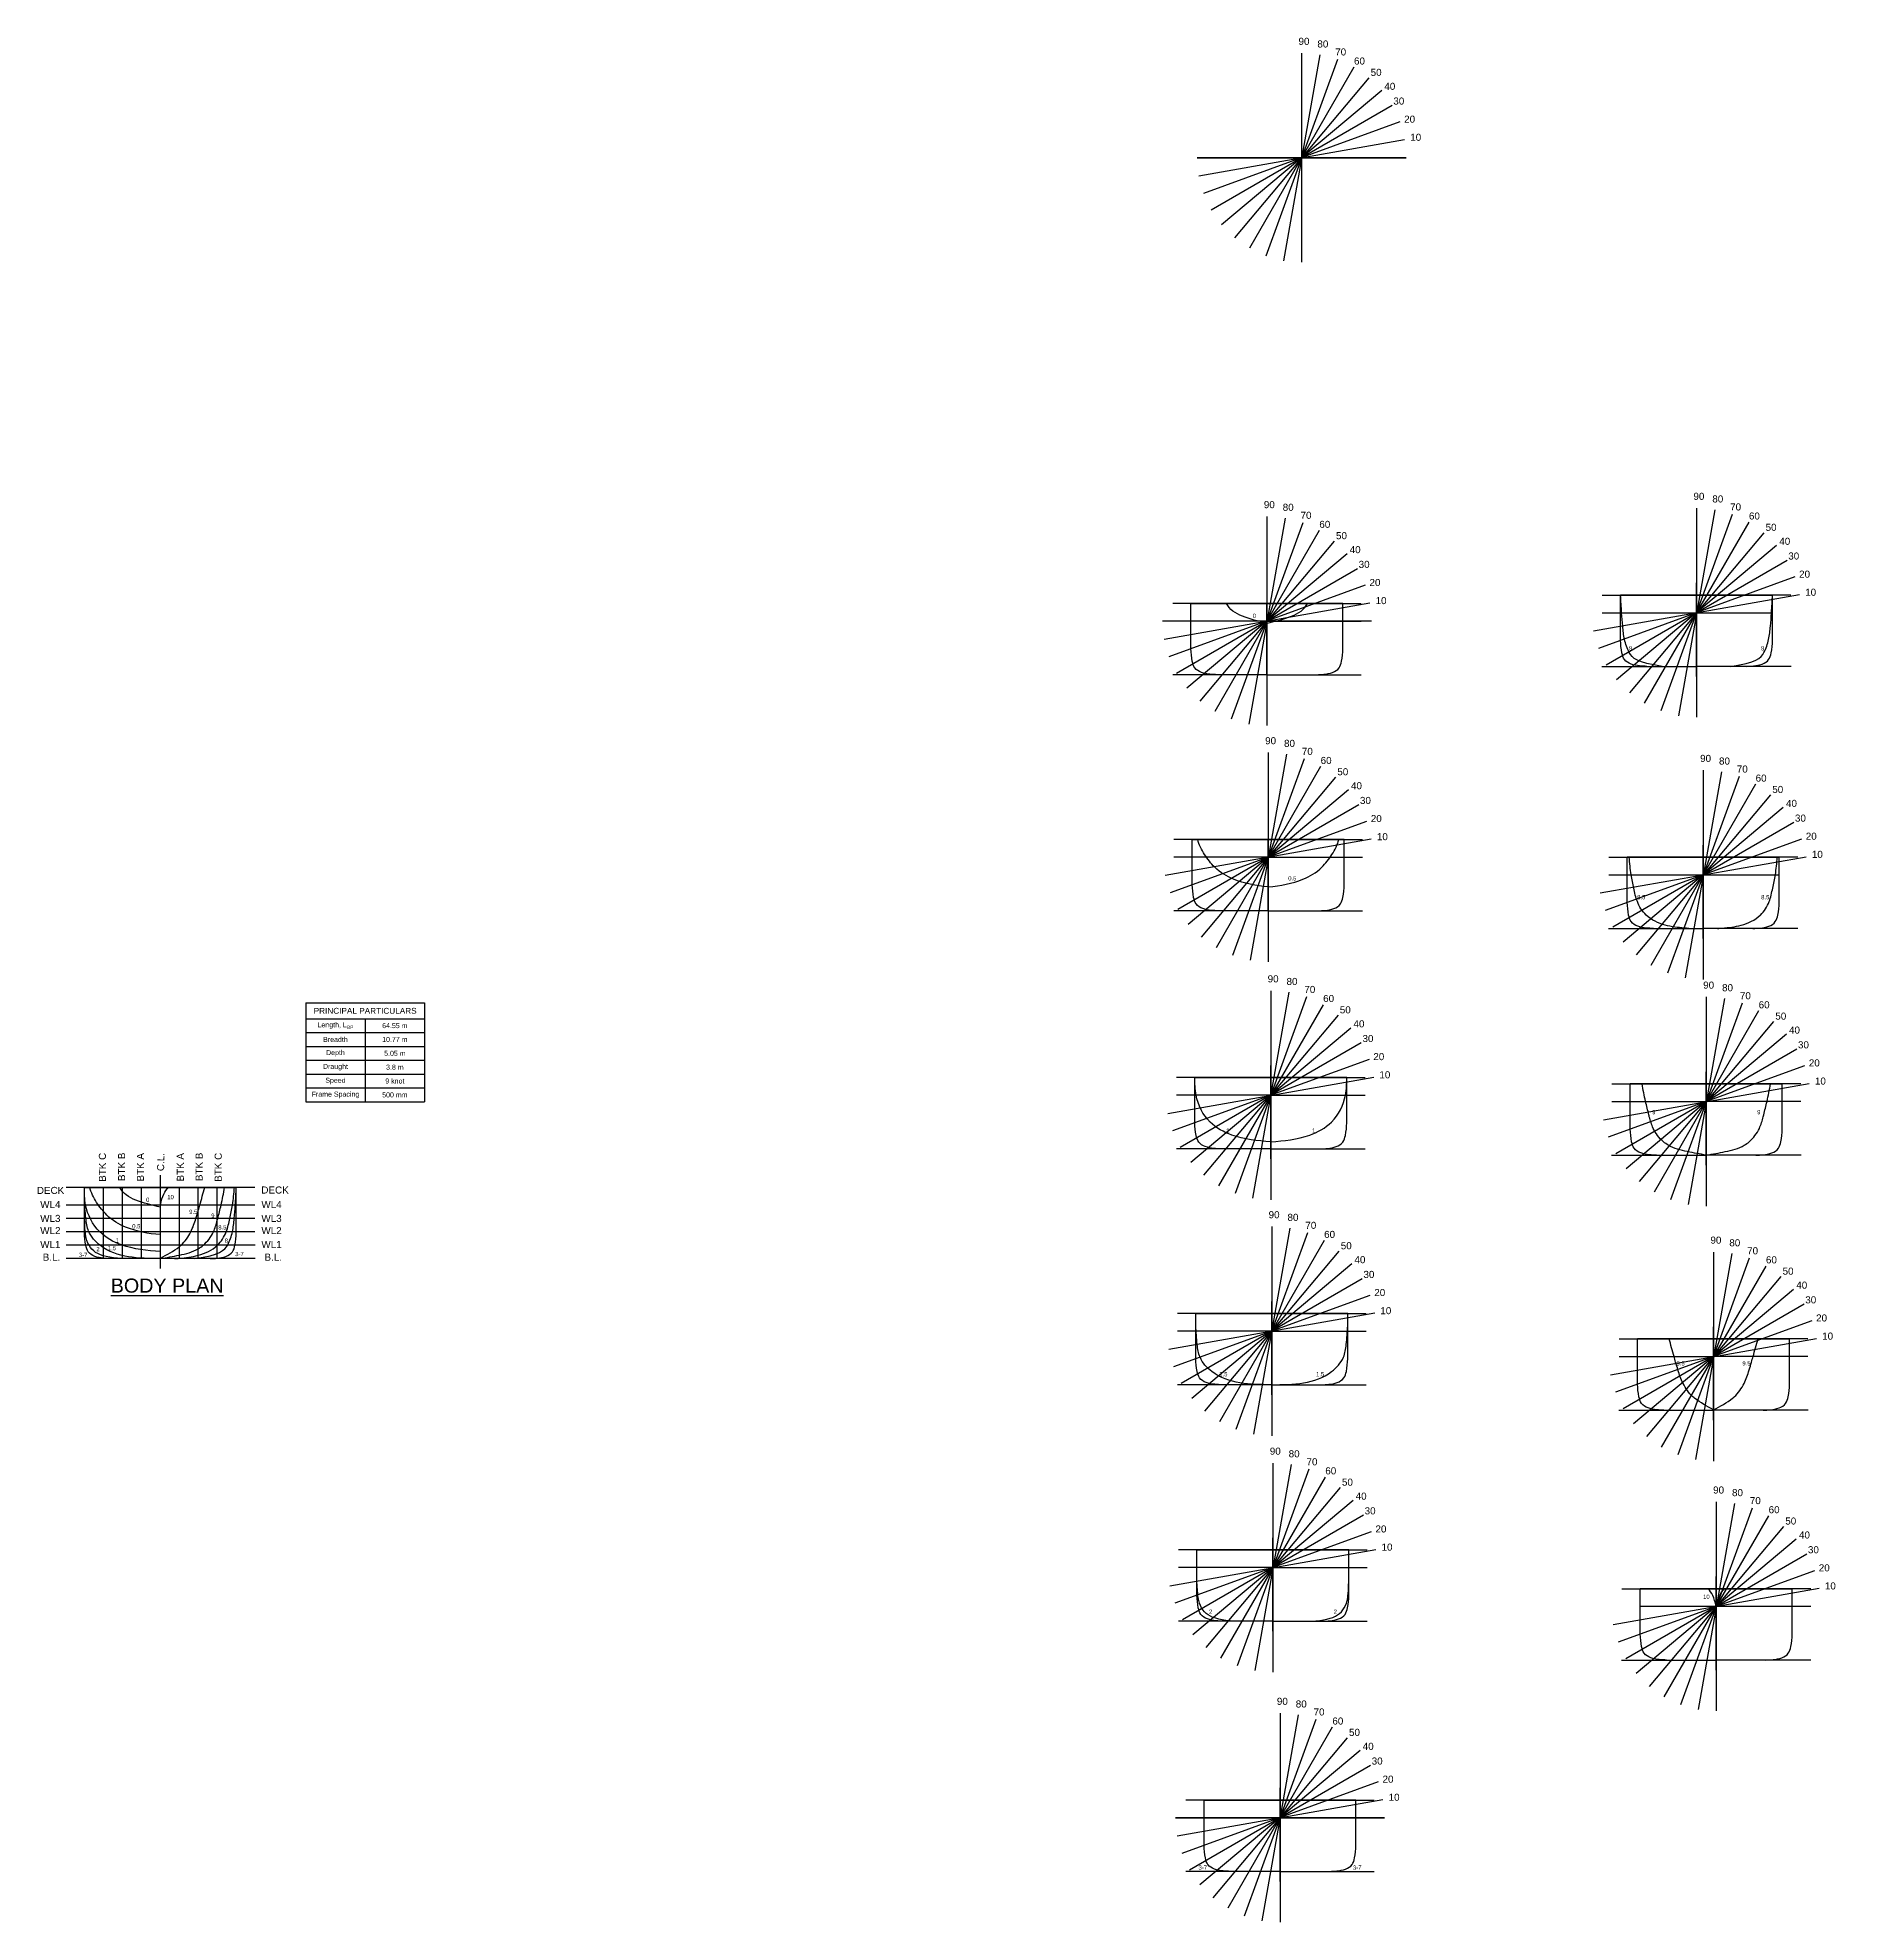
# Model space of a CAD drawing. Header units: millimetres. Extents: x 80505 to 348411, y -173374 to 99100.
# Drawn here: x 80505 to 209822, y -34441 to 99100 of the extents above; entities that cross this region are included whole.
import ezdxf

# ---------------------------------------------------------------- set-up
doc = ezdxf.new("R2010")
doc.units = ezdxf.units.MM
doc.header["$MEASUREMENT"] = 0
doc.styles.get("Standard").update_dxf_attribs({"font": 'arial.ttf', "height": 0.5})

# ---------------------------------------------------------------- blocks, each defined once
blk = doc.blocks.new('*T62')
at = {"color": 0, "linetype": 'ByBlock', "lineweight": -2, "transparency": 16777216}
for p, q in [((0, 0), (8420, 0)), ((0, 0), (0, -7004)), ((8420, 0), (8420, -7004)), ((0, -1116), (8420, -1116)), ((4210, -1116), (4210, -7004)), ((0, -2097), (8420, -2097)), ((0, -3079), (8420, -3079)), ((0, -4060), (8420, -4060)), ((0, -5042), (8420, -5042)), ((0, -6023), (8420, -6023)), ((0, -7004), (8420, -7004))]:
    blk.add_line(p, q, dxfattribs=at)
at = {"color": 0, "transparency": 16777216, "attachment_point": 5}
for s, insert, char_height, width in [('{\\C256;PRINCIPAL PARTICULARS}', (4210, -558), 415.93, 8246.83), ('\\A1;Length, L{\\H0.7x;\\S^ BP;}', (2105, -1607), 356.51, 4036.99), ('{\\C256;Breadth}', (2105, -2588), 356.51, 4036.99), ('{\\C256;64.55 m}', (6315, -1607), 356.51, 4036.99), ('{\\C256;10.77 m}', (6315, -2588), 356.51, 4036.99), ('{\\C256;Depth}', (2105, -3569), 356.51, 4036.99), ('{\\C256;5.05 m}', (6315, -3569), 356.51, 4036.99), ('{\\C256;Draught}', (2105, -4551), 356.51, 4036.99), ('{\\C256;Speed}', (2105, -5532), 356.51, 4036.99), ('{\\C256;9 knot}', (6315, -5532), 356.51, 4036.99), ('{\\C256;3.8 m}', (6315, -4551), 356.51, 4036.99), ('{\\C256;Frame Spacing}', (2105, -6514), 356.51, 4036.99), ('{\\C256;500 mm}', (6315, -6514), 356.51, 4036.99)]:
    blk.add_mtext(s, dxfattribs=dict(at, insert=insert, char_height=char_height, width=width))

msp = doc.modelspace()

# ---------------------------------------------------------------- linework, layer by layer
for p, q in [((172617.9, 97554.4), (167550.2, 83631.1)), ((171370.5, 97888.7), (168797.6, 83296.9)), ((170084, 98001.2), (170084, 83184.3)), ((170084, 98001.2), (170084, 83184.3)), ((174848.6, 96265.9), (165319.5, 84919.7)), ((173788.3, 97008.7), (166379.8, 84176.9)), ((175759.2, 95354.8), (164408.8, 85830.7)), ((176499.9, 94297), (163668.1, 86888.6)), ((177045.7, 93126.6), (163122.4, 88058.9)), ((162788.1, 89306.3), (177379.9, 91879.2)), ((177492.5, 90592.8), (162675.6, 90592.8)), ((162675.6, 90592.8), (177492.5, 90592.8)), ((199361.5, 65649.9), (196788.6, 51058.1)), ((198075.1, 65762.4), (198075.1, 50945.5)), ((198075.1, 65762.4), (198075.1, 50945.5)), ((171331.3, 64178.1), (163922.8, 51346.2)), ((170160.9, 64723.8), (165093.2, 50800.5)), ((168913.5, 65058), (166340.6, 50466.3)), ((167627, 65170.6), (167627, 50353.7)), ((167627, 65170.6), (167627, 50353.7)), ((201779.3, 64769.9), (194370.8, 51938.1)), ((200608.9, 65315.7), (195541.2, 51392.3)), ((172391.6, 63435.2), (162862.5, 52089.1)), ((203750.3, 63116.1), (192399.9, 53591.9)), ((202839.6, 64027.1), (193310.5, 52680.9)), ((174042.9, 61466.4), (161211.1, 54057.9)), ((173302.2, 62524.2), (161951.8, 53000.1)), ((204491, 62058.2), (191659.2, 54649.8)), ((174588.7, 60296), (160665.4, 55228.3)), ((205036.7, 60887.8), (191113.4, 55820.2)), ((198075.1, 53844.6), (198075.1, 60465.1)), ((160331.1, 56475.7), (174922.9, 59048.6)), ((167627, 59012.2), (160944.6, 59012.2)), ((162242, 59012.2), (167627, 59012.2)), ((173012, 59012.2), (167627, 59012.2)), ((167627, 59012.2), (174309.5, 59012.2)), ((167627, 53990.2), (167627, 59012.2)), ((190779.2, 57067.5), (205371, 59640.5)), ((191383.2, 59604), (198075.1, 59604)), ((198075.1, 59604), (192690.1, 59604)), ((198075.1, 59604), (203460.1, 59604)), ((204766.9, 59604), (198075.1, 59604)), ((175035.5, 57762.2), (160218.6, 57762.2)), ((167627, 57762.2), (174309.5, 57762.2)), ((191383.2, 58354), (203486.7, 58354)), ((167627, 53962.2), (160944.6, 53962.2)), ((167627, 53962.2), (167627, 53990.2)), ((167627, 53962.2), (174309.5, 53962.2)), ((191362.2, 54554), (198075.1, 54554)), ((198075.1, 54554), (198075.1, 54555.1)), ((204787.9, 54554), (198075.1, 54554)), ((169006.6, 48331.2), (166433.6, 33739.4)), ((167720.1, 48443.7), (167720.1, 33626.8)), ((167720.1, 48443.7), (167720.1, 33626.8)), ((171424.3, 47451.2), (164015.9, 34619.4)), ((170254, 47996.9), (165186.3, 34073.6)), ((201082.3, 46744.2), (196014.6, 32820.9)), ((199834.9, 47078.4), (197262, 32486.7)), ((198548.4, 47191), (198548.4, 32374.1)), ((198548.4, 47191), (198548.4, 32374.1)), ((173395.3, 45797.3), (162044.9, 36273.2)), ((172484.7, 46708.4), (162955.5, 35362.2)), ((203313, 45455.6), (193783.8, 34109.5)), ((202252.7, 46198.5), (194844.2, 33366.6)), ((174136, 44739.5), (161304.2, 37331.1)), ((204223.6, 44544.6), (192873.2, 35020.5)), ((174681.8, 43569.1), (160758.4, 38501.4)), ((204964.3, 43486.8), (192132.5, 36078.3)), ((160424.2, 39748.8), (175016, 42321.7)), ((167720.1, 42285.3), (161037.7, 42285.3)), ((162335.1, 42285.3), (167720.1, 42285.3)), ((173105.1, 42285.3), (167720.1, 42285.3)), ((167720.1, 42285.3), (174402.6, 42285.3)), ((167720.1, 37263.3), (167720.1, 42285.3)), ((205510.1, 42316.4), (191586.8, 37248.7)), ((198548.4, 35273.1), (198548.4, 41893.7)), ((167720.1, 41035.3), (161037.7, 41035.3)), ((167720.1, 41035.3), (174402.6, 41035.3)), ((191252.5, 38496.1), (205844.3, 41069)), ((191856.6, 41032.6), (198548.4, 41032.6)), ((198548.4, 41032.6), (193163.4, 41032.6)), ((198548.4, 41032.6), (203933.4, 41032.6)), ((205240.3, 41032.6), (198548.4, 41032.6)), ((191856.6, 39782.6), (203933.4, 39782.6)), ((167720.1, 37235.3), (161037.7, 37235.3)), ((167720.1, 37235.3), (167720.1, 37263.3)), ((167720.1, 37235.3), (174402.6, 37235.3)), ((191835.6, 35982.6), (198548.4, 35982.6)), ((205261.3, 35982.6), (198548.4, 35982.6)), ((170431.5, 31125.8), (165363.8, 17202.5)), ((169184.1, 31460), (166611.2, 16868.2)), ((167897.6, 31572.6), (167897.6, 16755.7)), ((167897.6, 31572.6), (167897.6, 16755.7)), ((200051, 31014.7), (197478.1, 16422.9)), ((198764.5, 31127.2), (198764.5, 16310.3)), ((198764.5, 31127.2), (198764.5, 16310.3)), ((172662.2, 29837.2), (163133, 18491.1)), ((171601.8, 30580), (164193.4, 17748.2)), ((203529.1, 29391.9), (194000, 18045.7)), ((202468.8, 30134.7), (195060.3, 17302.9)), ((201298.4, 30680.4), (196230.7, 16757.1)), ((173572.8, 28926.2), (162222.4, 19402.1)), ((204439.7, 28480.8), (193089.3, 18956.7)), ((174313.5, 27868.4), (161481.7, 20459.9)), ((205180.4, 27423), (192348.6, 20014.6)), ((160601.7, 22877.7), (175193.5, 25450.6)), ((174859.3, 26698), (160936, 21630.3)), ((167897.6, 25414.1), (161215.2, 25414.1)), ((162512.6, 25414.1), (167897.6, 25414.1)), ((167897.6, 19654.7), (167897.6, 26275.3)), ((173282.6, 25414.1), (167897.6, 25414.1)), ((167897.6, 25414.1), (174580.1, 25414.1)), ((205726.2, 26252.6), (191802.9, 21184.9)), ((198764.5, 19209.3), (198764.5, 25829.9)), ((167897.6, 24164.1), (161215.2, 24164.1)), ((167897.6, 24164.1), (174580.1, 24164.1)), ((191468.6, 22432.3), (206060.4, 25005.2)), ((192072.7, 24968.8), (198764.5, 24968.8)), ((198764.5, 24968.8), (193379.5, 24968.8)), ((198764.5, 24968.8), (204149.5, 24968.8)), ((205456.4, 24968.8), (198764.5, 24968.8)), ((192072.7, 23718.8), (198764.5, 23718.8)), ((205456.4, 23718.8), (198764.5, 23718.8)), ((167897.6, 20364.1), (161215.2, 20364.1)), ((167897.6, 20364.1), (167897.6, 20392.1)), ((167897.6, 20364.1), (174580.1, 20364.1)), ((192051.7, 19918.8), (198764.5, 19918.8)), ((205477.4, 19918.8), (198764.5, 19918.8)), ((95890, 17635.6), (82515.7, 17635.6)), ((83813.2, 17635.6), (94583.2, 17635.6)), ((85160.2, 12615.9), (85160.2, 17635.6)), ((86506.2, 12585.6), (86506.2, 17635.6)), ((87852.2, 12585.6), (87852.2, 17635.6)), ((89198.2, 11876.1), (89198.2, 18496.7)), ((90544.2, 12585.6), (90544.2, 17635.6)), ((91890.2, 12585.6), (91890.2, 17635.6)), ((93236.2, 12615.9), (93236.2, 17635.6)), ((95890, 16385.6), (82515.7, 16385.6)), ((95897, 15435.6), (82515.7, 15435.6)), ((94463.6, 15435.6), (94463.6, 15435.6)), ((169252.5, 14745), (166679.6, 153.2)), ((167966.1, 14857.6), (167966.1, 40.7)), ((167966.1, 14857.6), (167966.1, 40.7)), ((95904, 14485.6), (82515.7, 14485.6)), ((95911, 13535.6), (82515.7, 13535.6)), ((93807.2, 13535.6), (93807.2, 13535.6)), ((93807.2, 13535.6), (93807.2, 13535.6)), ((171670.3, 13865), (164261.8, 1033.2)), ((170499.9, 14410.8), (165432.2, 487.5)), ((95911, 12585.6), (82515.7, 12585.6)), ((89198.2, 12585.6), (89198.2, 12613.6)), ((173641.3, 12211.2), (162290.9, 2687.1)), ((172730.6, 13122.2), (163201.5, 1776)), ((202983.6, 12063.2), (195575.1, -768.6)), ((201813.2, 12608.9), (196745.5, -1314.4)), ((200565.8, 12943.2), (197992.9, -1648.6)), ((199279.4, 13055.7), (199279.4, -1761.2)), ((199279.4, 13055.7), (199279.4, -1761.2)), ((174382, 11153.4), (161550.2, 3744.9)), ((204043.9, 11320.3), (194514.8, -25.8)), ((174927.7, 9983), (161004.4, 4915.3)), ((167966.1, 2939.7), (167966.1, 9560.3)), ((205695.3, 9351.5), (192863.5, 1943)), ((204954.6, 10409.3), (193604.2, 885.2)), ((160670.2, 6162.7), (175262, 8735.6)), ((167966.1, 8699.1), (161283.6, 8699.1)), ((162581.1, 8699.1), (167966.1, 8699.1)), ((173351.1, 8699.1), (167966.1, 8699.1)), ((167966.1, 8699.1), (174648.5, 8699.1)), ((206241, 8181.1), (192317.7, 3113.4)), ((167966.1, 7449.1), (161283.6, 7449.1)), ((167966.1, 7449.1), (174648.5, 7449.1)), ((191983.5, 4360.8), (206575.3, 6933.7)), ((192587.5, 6897.3), (199279.4, 6897.3)), ((199279.4, 6897.3), (193894.4, 6897.3)), ((199279.4, 1137.8), (199279.4, 7758.4)), ((199279.4, 6897.3), (204664.4, 6897.3)), ((205971.2, 6897.3), (199279.4, 6897.3)), ((192587.5, 5647.3), (199279.4, 5647.3)), ((205971.2, 5647.3), (199279.4, 5647.3)), ((167966.1, 3649.1), (161283.6, 3649.1)), ((167966.1, 3649.1), (167966.1, 3677.1)), ((167966.1, 3649.1), (174648.5, 3649.1)), ((192566.5, 1847.3), (199279.4, 1847.3)), ((205992.2, 1847.3), (199279.4, 1847.3)), ((170584, -2343), (165516.3, -16266.4)), ((169336.6, -2008.8), (166763.7, -16600.6)), ((168050.2, -1896.2), (168050.2, -16713.1)), ((168050.2, -1896.2), (168050.2, -16713.1)), ((172814.7, -3631.6), (163285.6, -14977.8)), ((171754.4, -2888.8), (164345.9, -15720.6)), ((173725.4, -4542.6), (162375, -14066.7)), ((202003.8, -5096.4), (196936.1, -19019.7)), ((200756.4, -4762.2), (198183.5, -19354)), ((199470, -4649.6), (199470, -19466.5)), ((199470, -4649.6), (199470, -19466.5)), ((174466.1, -5600.5), (161634.3, -13008.9)), ((204234.6, -6385), (194705.4, -17731.1)), ((203174.2, -5642.2), (195765.8, -18474)), ((175011.8, -6770.8), (161088.5, -11838.5)), ((168050.2, -13814.1), (168050.2, -7193.5)), ((205145.2, -7296), (193794.8, -16820.1)), ((160754.3, -10591.1), (175346.1, -8018.2)), ((168050.2, -8054.7), (161367.7, -8054.7)), ((168050.2, -9304.7), (161367.7, -9304.7)), ((162665.2, -8054.7), (168050.2, -8054.7)), ((173435.2, -8054.7), (168050.2, -8054.7)), ((168050.2, -8054.7), (174732.6, -8054.7)), ((168050.2, -9304.7), (174732.6, -9304.7)), ((205885.9, -8353.8), (193054.1, -15762.3)), ((206431.6, -9524.2), (192508.3, -14591.9)), ((199470, -16567.5), (199470, -9946.9)), ((192174.1, -13344.5), (206765.9, -10771.6)), ((192778.1, -10808.1), (199470, -10808.1)), ((199470, -10808.1), (194085, -10808.1)), ((199470, -10808.1), (204855, -10808.1)), ((206161.8, -10808.1), (199470, -10808.1)), ((168050.2, -13104.7), (161367.7, -13104.7)), ((168050.2, -13104.7), (168050.2, -13076.7)), ((168050.2, -13104.7), (174732.6, -13104.7)), ((206161.8, -12058.1), (194085, -12058.1)), ((192757.1, -15858.1), (199470, -15858.1)), ((206182.8, -15858.1), (199470, -15858.1)), ((169837.8, -19736.4), (167264.9, -34328.2)), ((168551.4, -19623.8), (168551.4, -34440.7)), ((168551.4, -19623.8), (168551.4, -34440.7)), ((173316, -21359.2), (163786.8, -32705.3)), ((172255.6, -20616.4), (164847.2, -33448.2)), ((171085.2, -20070.6), (166017.5, -33993.9)), ((174226.6, -22270.2), (162876.2, -31794.3)), ((174967.3, -23328), (162135.5, -30736.5)), ((175513, -24498.4), (161589.7, -29566.1)), ((168551.4, -31541.7), (168551.4, -24921.1)), ((161255.5, -28318.7), (175847.3, -25745.8)), ((168551.4, -25782.3), (161868.9, -25782.3)), ((163166.4, -25782.3), (168551.4, -25782.3)), ((173936.4, -25782.3), (168551.4, -25782.3)), ((168551.4, -25782.3), (175233.8, -25782.3)), ((175959.8, -27032.3), (161142.9, -27032.3)), ((161142.9, -27032.3), (175959.8, -27032.3)), ((168551.4, -27032.3), (161868.9, -27032.3)), ((168551.4, -27032.3), (175233.8, -27032.3)), ((168551.4, -30832.3), (161868.9, -30832.3)), ((168551.4, -30832.3), (168551.4, -30804.3)), ((168551.4, -30832.3), (175233.8, -30832.3))]:
    msp.add_line(p, q)
for points in [[(167627, 53962.2), (163799.3, 53962.2)], [(167627, 53962.2), (171454.8, 53962.2)], [(194247.3, 54554), (198075.1, 54554)], [(201902.8, 54554), (198075.1, 54554)], [(167720.1, 37235.3), (163892.3, 37235.3)], [(167720.1, 37235.3), (171547.9, 37235.3)], [(194720.7, 35982.6), (198548.4, 35982.6)], [(202376.2, 35982.6), (198548.4, 35982.6)], [(167897.6, 20364.1), (164069.8, 20364.1)], [(167897.6, 20364.1), (171725.4, 20364.1)], [(194936.8, 19918.8), (198764.5, 19918.8)], [(202592.3, 19918.8), (198764.5, 19918.8)], [(93025.9, 12585.6), (85370.4, 12585.6)], [(167966.1, 3649.1), (164138.3, 3649.1)], [(167966.1, 3649.1), (171793.8, 3649.1)], [(195451.6, 1847.3), (199279.4, 1847.3)], [(203107.1, 1847.3), (199279.4, 1847.3)], [(168050.2, -13104.7), (164222.4, -13104.7)], [(168050.2, -13104.7), (171877.9, -13104.7)], [(195642.2, -15858.1), (199470, -15858.1)], [(203297.8, -15858.1), (199470, -15858.1)], [(168551.4, -30832.3), (164723.6, -30832.3)], [(168551.4, -30832.3), (172379.2, -30832.3)]]:
    msp.add_lwpolyline(points)
for points, knots in [([(164105, 53962.2), (163936.3, 53968), (163387.9, 53987), (162543.9, 54186.8), (162280.4, 55045.2), (162257, 55506), (162242, 55801.4), (162242, 56871.6), (162242, 57941.9), (162242, 59012.2)], [0, 0, 0, 0, 516.89005331, 1679.39462107, 2180.11143162, 3074.34377261, 3074.34377261, 3074.34377261, 3075.23469924, 3075.23469924, 3075.23469924, 3075.23469924]), ([(171149, 53962.2), (171317.8, 53968), (171866.2, 53987), (172710.2, 54186.8), (172973.7, 55045.2), (172997.1, 55506), (173012, 55801.4), (173012, 56871.6), (173012, 57941.9), (173012, 59012.2)], [0, 0, 0, 0, 516.89005331, 1679.39462107, 2180.11143162, 3074.34377261, 3074.34377261, 3074.34377261, 3075.23469924, 3075.23469924, 3075.23469924, 3075.23469924]), ([(195647.7, 54554), (193842.1, 54820.8), (193299.1, 55357.7), (192935.9, 56447.6), (192833.7, 57399.3), (192755.1, 58454.4), (192713.6, 59187.6), (192690.1, 59604)], [0.9434732, 0.9434732, 0.9434732, 0.9434732, 2.39845447, 3.4053802, 4.3617608, 5.3145903, 6.56683755, 6.56683755, 6.56683755, 6.56683755]), ([(194553.1, 54554), (194384.3, 54559.8), (193835.9, 54578.8), (192991.9, 54778.7), (192728.4, 55637), (192705, 56097.8), (192690.1, 56393.2), (192690.1, 57463.5), (192690.1, 58533.7), (192690.1, 59604)], [0, 0, 0, 0, 516.89005331, 1679.39462107, 2180.11143162, 3074.34377261, 3074.34377261, 3074.34377261, 3075.23469924, 3075.23469924, 3075.23469924, 3075.23469924]), ([(200502.5, 54554), (202308, 54820.8), (202851, 55357.7), (203214.3, 56447.6), (203316.5, 57399.3), (203395, 58454.4), (203436.5, 59187.6), (203460.1, 59604)], [0.9434732, 0.9434732, 0.9434732, 0.9434732, 2.39845447, 3.4053802, 4.3617608, 5.3145903, 6.56683755, 6.56683755, 6.56683755, 6.56683755]), ([(201597.1, 54554), (201765.9, 54559.8), (202314.3, 54578.8), (203158.2, 54778.7), (203421.7, 55637), (203445.1, 56097.8), (203460.1, 56393.2), (203460.1, 57463.5), (203460.1, 58533.7), (203460.1, 59604)], [0, 0, 0, 0, 516.89005331, 1679.39462107, 2180.11143162, 3074.34377261, 3074.34377261, 3074.34377261, 3075.23469924, 3075.23469924, 3075.23469924, 3075.23469924]), ([(164198.1, 37235.3), (164029.3, 37241.1), (163480.9, 37260.1), (162637, 37460), (162373.5, 38318.3), (162350.1, 38779.1), (162335.1, 39074.5), (162335.1, 40144.8), (162335.1, 41215), (162335.1, 42285.3)], [0, 0, 0, 0, 516.89005331, 1679.39462107, 2180.11143162, 3074.34377261, 3074.34377261, 3074.34377261, 3075.23469924, 3075.23469924, 3075.23469924, 3075.23469924]), ([(167720.1, 38934.5), (166859.8, 38990.8), (165447, 39280.5), (164046, 40089.6), (163155.3, 41228.1), (162805.5, 41912.3), (162722, 42285.3)], [0.21848142, 0.21848142, 0.21848142, 0.21848142, 2.8316898, 4.54413523, 5.64181566, 6.78885544, 6.78885544, 6.78885544, 6.78885544]), ([(167720.1, 38934.5), (168580.4, 38990.8), (169993.3, 39280.5), (171394.2, 40089.6), (172284.9, 41228.1), (172634.8, 41912.3), (172718.2, 42285.3)], [0.21848142, 0.21848142, 0.21848142, 0.21848142, 2.8316898, 4.54413523, 5.64181566, 6.78885544, 6.78885544, 6.78885544, 6.78885544]), ([(171242.1, 37235.3), (171410.9, 37241.1), (171959.3, 37260.1), (172803.3, 37460), (173066.8, 38318.3), (173090.1, 38779.1), (173105.1, 39074.5), (173105.1, 40144.8), (173105.1, 41215), (173105.1, 42285.3)], [0, 0, 0, 0, 516.89005331, 1679.39462107, 2180.11143162, 3074.34377261, 3074.34377261, 3074.34377261, 3075.23469924, 3075.23469924, 3075.23469924, 3075.23469924]), ([(195026.4, 35982.6), (194857.6, 35988.4), (194309.2, 36007.4), (193465.3, 36207.2), (193201.8, 37065.6), (193178.4, 37526.4), (193163.4, 37821.8), (193163.4, 38892), (193163.4, 39962.3), (193163.4, 41032.6)], [0, 0, 0, 0, 516.89005331, 1679.39462107, 2180.11143162, 3074.34377261, 3074.34377261, 3074.34377261, 3075.23469924, 3075.23469924, 3075.23469924, 3075.23469924]), ([(202070.4, 35982.6), (202239.2, 35988.4), (202787.6, 36007.4), (203631.6, 36207.2), (203895.1, 37065.6), (203918.4, 37526.4), (203933.4, 37821.8), (203933.4, 38892), (203933.4, 39962.3), (203933.4, 41032.6)], [0, 0, 0, 0, 516.89005331, 1679.39462107, 2180.11143162, 3074.34377261, 3074.34377261, 3074.34377261, 3075.23469924, 3075.23469924, 3075.23469924, 3075.23469924]), ([(164375.6, 20364.1), (164206.8, 20370), (163658.4, 20389), (162814.5, 20588.8), (162551, 21447.2), (162527.6, 21908), (162512.6, 22203.4), (162512.6, 23273.6), (162512.6, 24343.9), (162512.6, 25414.1)], [0, 0, 0, 0, 516.89005331, 1679.39462107, 2180.11143162, 3074.34377261, 3074.34377261, 3074.34377261, 3075.23469924, 3075.23469924, 3075.23469924, 3075.23469924]), ([(171419.6, 20364.1), (171588.4, 20370), (172136.8, 20389), (172980.8, 20588.8), (173244.3, 21447.2), (173267.6, 21908), (173282.6, 22203.4), (173282.6, 23273.6), (173282.6, 24343.9), (173282.6, 25414.1)], [0, 0, 0, 0, 516.89005331, 1679.39462107, 2180.11143162, 3074.34377261, 3074.34377261, 3074.34377261, 3075.23469924, 3075.23469924, 3075.23469924, 3075.23469924]), ([(195242.5, 19918.8), (195073.8, 19924.6), (194525.4, 19943.6), (193681.4, 20143.5), (193417.9, 21001.8), (193394.5, 21462.6), (193379.5, 21758), (193379.5, 22828.3), (193379.5, 23898.5), (193379.5, 24968.8)], [0, 0, 0, 0, 516.89005331, 1679.39462107, 2180.11143162, 3074.34377261, 3074.34377261, 3074.34377261, 3075.23469924, 3075.23469924, 3075.23469924, 3075.23469924]), ([(202286.5, 19918.8), (202455.3, 19924.6), (203003.7, 19943.6), (203847.7, 20143.5), (204111.2, 21001.8), (204134.6, 21462.6), (204149.5, 21758), (204149.5, 22828.3), (204149.5, 23898.5), (204149.5, 24968.8)], [0, 0, 0, 0, 516.89005331, 1679.39462107, 2180.11143162, 3074.34377261, 3074.34377261, 3074.34377261, 3075.23469924, 3075.23469924, 3075.23469924, 3075.23469924]), ([(85676.2, 12585.6), (85507.4, 12591.4), (84959, 12610.4), (84115, 12810.2), (83851.5, 13668.6), (83828.1, 14129.4), (83813.2, 14424.8), (83813.2, 15495.1), (83813.2, 16565.3), (83813.2, 17635.6)], [0, 0, 0, 0, 516.89005331, 1679.39462107, 2180.11143162, 3074.34377261, 3074.34377261, 3074.34377261, 3075.23469924, 3075.23469924, 3075.23469924, 3075.23469924]), ([(89198.2, 14284.7), (88337.9, 14341.1), (86925, 14630.8), (85524, 15439.8), (84633.4, 16578.4), (84283.5, 17262.6), (84200.1, 17635.6)], [0.21848142, 0.21848142, 0.21848142, 0.21848142, 2.8316898, 4.54413523, 5.64181566, 6.78885544, 6.78885544, 6.78885544, 6.78885544]), ([(91625.5, 12585.6), (93431.1, 12852.4), (93974.1, 13389.3), (94337.3, 14479.1), (94439.6, 15430.9), (94518.1, 16486), (94559.6, 17219.2), (94583.2, 17635.6)], [0.9434732, 0.9434732, 0.9434732, 0.9434732, 2.39845447, 3.4053802, 4.3617608, 5.3145903, 6.56683755, 6.56683755, 6.56683755, 6.56683755]), ([(92720.2, 12585.6), (92888.9, 12591.4), (93437.3, 12610.4), (94281.3, 12810.2), (94544.8, 13668.6), (94568.2, 14129.4), (94583.2, 14424.8), (94583.2, 15495.1), (94583.2, 16565.3), (94583.2, 17635.6)], [0, 0, 0, 0, 516.89005331, 1679.39462107, 2180.11143162, 3074.34377261, 3074.34377261, 3074.34377261, 3075.23469924, 3075.23469924, 3075.23469924, 3075.23469924]), ([(89198.2, 12585.6), (87661.3, 12603.8), (85661.8, 12627.6), (84056.1, 14382.5), (83887.7, 15569.3), (83841.1, 16328.8), (83813.2, 16771.7)], [0, 0, 0, 0, 4.4057148, 5.73170551, 6.68732182, 8.03053322, 8.03053322, 8.03053322, 8.03053322]), ([(86817.2, 12585.6), (84922, 12629.5), (84136.6, 13035.2), (83874.5, 14322.2), (83813.2, 15435.6)], [0.87459459, 0.87459459, 0.87459459, 0.87459459, 3.23605045, 3.51769343, 3.51769343, 3.51769343, 3.51769343]), ([(164444.1, 3649.1), (164275.3, 3655), (163726.9, 3674), (162882.9, 3873.8), (162619.4, 4732.2), (162596, 5193), (162581.1, 5488.4), (162581.1, 6558.6), (162581.1, 7628.9), (162581.1, 8699.1)], [0, 0, 0, 0, 516.89005331, 1679.39462107, 2180.11143162, 3074.34377261, 3074.34377261, 3074.34377261, 3075.23469924, 3075.23469924, 3075.23469924, 3075.23469924]), ([(171488.1, 3649.1), (171656.9, 3655), (172205.3, 3674), (173049.2, 3873.8), (173312.7, 4732.2), (173336.1, 5193), (173351.1, 5488.4), (173351.1, 6558.6), (173351.1, 7628.9), (173351.1, 8699.1)], [0, 0, 0, 0, 516.89005331, 1679.39462107, 2180.11143162, 3074.34377261, 3074.34377261, 3074.34377261, 3075.23469924, 3075.23469924, 3075.23469924, 3075.23469924]), ([(167966.1, 3649.1), (166429.2, 3667.4), (164429.7, 3691.2), (162824, 5446.1), (162655.7, 6632.9), (162609, 7392.4), (162581.1, 7835.3)], [0, 0, 0, 0, 4.4057148, 5.73170551, 6.68732182, 8.03053322, 8.03053322, 8.03053322, 8.03053322]), ([(167966.1, 3649.1), (169503, 3667.4), (171502.4, 3691.2), (173108.2, 5446.1), (173276.5, 6632.9), (173323.1, 7392.4), (173351.1, 7835.3)], [0, 0, 0, 0, 4.4057148, 5.73170551, 6.68732182, 8.03053322, 8.03053322, 8.03053322, 8.03053322]), ([(195757.4, 1847.3), (195588.6, 1853.1), (195040.2, 1872.1), (194196.2, 2071.9), (193932.7, 2930.3), (193909.3, 3391.1), (193894.4, 3686.5), (193894.4, 4756.7), (193894.4, 5827), (193894.4, 6897.3)], [0, 0, 0, 0, 516.89005331, 1679.39462107, 2180.11143162, 3074.34377261, 3074.34377261, 3074.34377261, 3075.23469924, 3075.23469924, 3075.23469924, 3075.23469924]), ([(202801.4, 1847.3), (202970.1, 1853.1), (203518.5, 1872.1), (204362.5, 2071.9), (204626, 2930.3), (204649.4, 3391.1), (204664.4, 3686.5), (204664.4, 4756.7), (204664.4, 5827), (204664.4, 6897.3)], [0, 0, 0, 0, 516.89005331, 1679.39462107, 2180.11143162, 3074.34377261, 3074.34377261, 3074.34377261, 3075.23469924, 3075.23469924, 3075.23469924, 3075.23469924]), ([(164528.2, -13104.7), (164359.4, -13098.8), (163811, -13079.8), (162967, -12880), (162703.5, -12021.7), (162680.1, -11560.9), (162665.2, -11265.5), (162665.2, -10195.2), (162665.2, -9124.9), (162665.2, -8054.7)], [0, 0, 0, 0, 516.89005331, 1679.39462107, 2180.11143162, 3074.34377261, 3074.34377261, 3074.34377261, 3075.23469924, 3075.23469924, 3075.23469924, 3075.23469924]), ([(171572.2, -13104.7), (171740.9, -13098.8), (172289.3, -13079.8), (173133.3, -12880), (173396.8, -12021.7), (173420.2, -11560.9), (173435.2, -11265.5), (173435.2, -10195.2), (173435.2, -9124.9), (173435.2, -8054.7)], [0, 0, 0, 0, 516.89005331, 1679.39462107, 2180.11143162, 3074.34377261, 3074.34377261, 3074.34377261, 3075.23469924, 3075.23469924, 3075.23469924, 3075.23469924]), ([(165669.2, -13104.7), (163774, -13060.8), (162988.6, -12655), (162726.5, -11368.1), (162665.2, -10254.7)], [0.87459459, 0.87459459, 0.87459459, 0.87459459, 3.23605045, 3.51769343, 3.51769343, 3.51769343, 3.51769343]), ([(170431.1, -13104.7), (172326.3, -13060.8), (173111.7, -12655), (173373.8, -11368.1), (173435.2, -10254.7)], [0.87459459, 0.87459459, 0.87459459, 0.87459459, 3.23605045, 3.51769343, 3.51769343, 3.51769343, 3.51769343]), ([(195948, -15858.1), (195779.2, -15852.2), (195230.8, -15833.2), (194386.8, -15633.4), (194123.3, -14775), (194100, -14314.2), (194085, -14018.8), (194085, -12948.6), (194085, -11878.3), (194085, -10808.1)], [0, 0, 0, 0, 516.89005331, 1679.39462107, 2180.11143162, 3074.34377261, 3074.34377261, 3074.34377261, 3075.23469924, 3075.23469924, 3075.23469924, 3075.23469924]), ([(202992, -15858.1), (203160.8, -15852.2), (203709.2, -15833.2), (204553.1, -15633.4), (204816.6, -14775), (204840, -14314.2), (204855, -14018.8), (204855, -12948.6), (204855, -11878.3), (204855, -10808.1)], [0, 0, 0, 0, 516.89005331, 1679.39462107, 2180.11143162, 3074.34377261, 3074.34377261, 3074.34377261, 3075.23469924, 3075.23469924, 3075.23469924, 3075.23469924]), ([(165029.4, -30832.3), (164860.6, -30826.4), (164312.2, -30807.4), (163468.2, -30607.6), (163204.7, -29749.2), (163181.4, -29288.4), (163166.4, -28993), (163166.4, -27922.8), (163166.4, -26852.5), (163166.4, -25782.3)], [0, 0, 0, 0, 516.89005331, 1679.39462107, 2180.11143162, 3074.34377261, 3074.34377261, 3074.34377261, 3075.23469924, 3075.23469924, 3075.23469924, 3075.23469924]), ([(172073.4, -30832.3), (172242.2, -30826.4), (172790.6, -30807.4), (173634.5, -30607.6), (173898, -29749.2), (173921.4, -29288.4), (173936.4, -28993), (173936.4, -27922.8), (173936.4, -26852.5), (173936.4, -25782.3)], [0, 0, 0, 0, 516.89005331, 1679.39462107, 2180.11143162, 3074.34377261, 3074.34377261, 3074.34377261, 3075.23469924, 3075.23469924, 3075.23469924, 3075.23469924])]:
    msp.add_open_spline(points, degree=3, knots=knots)
for points in [[(167627, 57612.2), (166404.5, 57910.5), (165182, 58152.8), (164758, 59012.2)], [(167627, 57612.2), (168849.6, 57910.5), (170072.1, 58152.8), (170496, 59012.2)], [(89198.2, 16235.6), (87975.6, 16533.9), (86753.1, 16776.2), (86329.2, 17635.6)], [(89198.2, 16385.6), (89350.4, 17037.1), (89502.7, 17358.6), (89787.1, 17635.6)], [(199470, -12058.1), (199317.7, -11406.5), (199165.5, -11085), (198881.1, -10808.1)], [(199470, -12058.1), (199622.2, -11406.5), (199774.5, -11085), (200058.9, -10808.1)]]:
    msp.add_open_spline(points, degree=3)
for points in [[(197535.4, 35982.6), (197202.4, 36007), (195856.4, 36219.4), (194510.4, 36918.6), (194495.7, 36932.6), (193878.7, 37882.6), (193626.5, 38832.6), (193439.5, 39782.6), (193299.8, 41032.6)], [(199561.4, 35982.6), (199894.4, 36007), (201240.4, 36219.4), (202586.4, 36918.6), (202601.1, 36932.6), (203218.1, 37882.6), (203470.3, 38832.6), (203657.4, 39782.6), (203797.1, 41032.6)], [(167897.6, 20864.1), (165137.3, 21337.9), (163598.8, 22264.1), (162602.8, 24164.1), (162512.6, 25414.1)], [(167897.6, 20864.1), (170657.9, 21337.9), (172196.4, 22264.1), (173192.4, 24164.1), (173282.6, 25414.1)], [(198764.5, 19918.8), (197418.5, 20169.2), (196072.5, 20619.9), (195722.7, 20868.8), (195004.1, 21818.8), (194726.5, 22636.3), (194693.9, 22768.8), (194460.9, 23718.8), (194208.6, 24968.8)], [(198764.5, 19918.8), (200110.5, 20169.2), (201456.5, 20619.9), (201806.4, 20868.8), (202525, 21818.8), (202802.5, 22636.3), (202835.2, 22768.8), (203068.2, 23718.8), (203320.5, 24968.8)], [(89198.2, 13085.6), (86437.9, 13559.3), (84899.4, 14485.6), (83903.4, 16385.6), (83813.2, 17635.6)], [(89198.2, 12585.6), (90544.2, 12836), (91890.2, 13286.7), (92240, 13535.6), (92958.6, 14485.6), (93236.2, 15303.1), (93268.8, 15435.6), (93501.8, 16385.6), (93754.1, 17635.6)], [(89198.2, 12613.6), (90544.2, 13435.3), (90663.1, 13535.6), (91358.7, 14485.6), (91721, 15435.6), (91890.2, 15996.9), (92000.1, 16385.6), (92345.8, 17635.6)], [(90211.2, 12585.6), (90544.2, 12610), (91890.2, 12822.4), (93236.2, 13521.6), (93250.9, 13535.6), (93867.8, 14485.6), (94120, 15435.6), (94307.1, 16385.6), (94446.8, 17635.6)], [(199279.4, 1875.3), (197933.4, 2697), (197814.4, 2797.3), (197118.8, 3747.3), (196756.5, 4697.3), (196587.4, 5258.6), (196477.4, 5647.3), (196131.7, 6897.3)], [(199279.4, 1875.3), (200625.4, 2697), (200744.3, 2797.3), (201439.9, 3747.3), (201802.2, 4697.3), (201971.4, 5258.6), (202081.3, 5647.3), (202427, 6897.3)]]:
    msp.add_spline(points, degree=3)

# ---------------------------------------------------------------- block references
msp.add_blockref('*T62', (99503.6, 30702))

# ---------------------------------------------------------------- texts
at = {"color": 7, "char_height": 500, "attachment_point": 1}
for s, width, heights, insert in [('90', 1428.119, [0], (169862.2, 99092.9)), ('80', 1450.568, [0.2], (171200.3, 98905.6)), ('70', 1450.568, [0.2], (172463.5, 98339.6)), ('60', 1450.568, [0.2], (173795.4, 97697.6)), ('50', 1450.568, [0.2], (174976.2, 96895.1)), ('40', 1450.568, [0.2], (175946.7, 95905.3)), ('30', 1450.568, [0.2], (176583, 94862.1)), ('20', 1450.568, [0.2], (177350.6, 93578)), ('10', 1450.568, [0.2], (177781, 92294)), ('90', 1428.119, [0], (197853.2, 66854.1)), ('90', 1428.119, [0], (167405.2, 66262.3)), ('80', 1450.568, [0.2], (168743.3, 66075)), ('70', 1450.568, [0.2], (170006.5, 65509)), ('80', 1450.568, [0.2], (199191.3, 66666.9)), ('70', 1450.568, [0.2], (200454.5, 66100.9)), ('60', 1450.568, [0.2], (201786.4, 65458.8)), ('60', 1450.568, [0.2], (171338.4, 64867)), ('50', 1450.568, [0.2], (202967.2, 64656.3)), ('50', 1450.568, [0.2], (172519.2, 64064.5)), ('40', 1450.568, [0.2], (173489.7, 63074.7)), ('40', 1450.568, [0.2], (203937.7, 63666.5)), ('30', 1450.568, [0.2], (174126, 62031.4)), ('30', 1450.568, [0.2], (204574, 62623.3)), ('20', 1450.568, [0.2], (174893.6, 60747.4)), ('20', 1450.568, [0.2], (205341.6, 61339.2)), ('10', 1450.568, [0.2], (175324, 59463.4)), ('10', 1450.568, [0.2], (205772.1, 60055.2)), ('90', 1428.119, [0], (167498.3, 49535.4)), ('80', 1450.568, [0.2], (168836.3, 49348.1)), ('70', 1450.568, [0.2], (170099.5, 48782.1)), ('60', 1450.568, [0.2], (171431.4, 48140.1)), ('90', 1428.119, [0], (198326.6, 48282.7)), ('80', 1450.568, [0.2], (199664.6, 48095.4)), ('50', 1450.568, [0.2], (172612.2, 47337.6)), ('70', 1450.568, [0.2], (200927.8, 47529.4)), ('60', 1450.568, [0.2], (202259.8, 46887.4)), ('40', 1450.568, [0.2], (173582.8, 46347.8)), ('50', 1450.568, [0.2], (203440.6, 46084.9)), ('30', 1450.568, [0.2], (174219.1, 45304.6)), ('40', 1450.568, [0.2], (204411.1, 45095.1)), ('20', 1450.568, [0.2], (174986.7, 44020.5)), ('10', 1450.568, [0.2], (175417.1, 42736.5)), ('30', 1450.568, [0.2], (205047.4, 44051.8)), ('20', 1450.568, [0.2], (205815, 42767.8)), ('10', 1450.568, [0.2], (206245.4, 41483.8)), ('90', 1428.119, [0], (167675.8, 32664.3)), ('80', 1450.568, [0.2], (169013.8, 32477)), ('90', 1428.119, [0], (198542.7, 32218.9)), ('70', 1450.568, [0.2], (170277, 31911)), ('60', 1450.568, [0.2], (171608.9, 31269)), ('80', 1450.568, [0.2], (199880.8, 32031.6)), ('70', 1450.568, [0.2], (201144, 31465.6)), ('60', 1450.568, [0.2], (202475.9, 30823.6)), ('50', 1450.568, [0.2], (172789.8, 30466.5)), ('40', 1450.568, [0.2], (173760.3, 29476.7)), ('50', 1450.568, [0.2], (203656.7, 30021.1)), ('30', 1450.568, [0.2], (174396.6, 28433.4)), ('40', 1450.568, [0.2], (204627.2, 29031.3)), ('20', 1450.568, [0.2], (175164.2, 27149.4)), ('30', 1450.568, [0.2], (205263.5, 27988.1)), ('20', 1450.568, [0.2], (206031.1, 26704)), ('10', 1450.568, [0.2], (175594.6, 25865.4)), ('10', 1450.568, [0.2], (206461.5, 25420)), ('90', 1428.119, [0], (167744.2, 15949.2)), ('80', 1450.568, [0.2], (169082.3, 15762)), ('70', 1450.568, [0.2], (170345.5, 15196)), ('60', 1450.568, [0.2], (171677.4, 14554)), ('50', 1450.568, [0.2], (172858.2, 13751.5)), ('90', 1428.119, [0], (199057.5, 14147.4)), ('80', 1450.568, [0.2], (200395.6, 13960.1)), ('70', 1450.568, [0.2], (201658.8, 13394.1)), ('40', 1450.568, [0.2], (173828.7, 12761.7)), ('60', 1450.568, [0.2], (202990.7, 12752.1)), ('30', 1450.568, [0.2], (174465, 11718.4)), ('50', 1450.568, [0.2], (204171.5, 11949.6)), ('40', 1450.568, [0.2], (205142, 10959.8)), ('20', 1450.568, [0.2], (175232.6, 10434.4)), ('30', 1450.568, [0.2], (205778.3, 9916.5)), ('10', 1450.568, [0.2], (175663.1, 9150.3)), ('20', 1450.568, [0.2], (206545.9, 8632.5)), ('10', 1450.568, [0.2], (206976.3, 7348.5)), ('90', 1428.119, [0], (167828.3, -804.6)), ('80', 1450.568, [0.2], (169166.4, -991.8)), ('70', 1450.568, [0.2], (170429.6, -1557.8)), ('60', 1450.568, [0.2], (171761.5, -2199.8)), ('50', 1450.568, [0.2], (172942.3, -3002.4)), ('40', 1450.568, [0.2], (173912.8, -3992.1)), ('90', 1428.119, [0], (199248.1, -3558)), ('80', 1450.568, [0.2], (200586.2, -3745.2)), ('30', 1450.568, [0.2], (174549.1, -5035.4)), ('70', 1450.568, [0.2], (201849.4, -4311.2)), ('60', 1450.568, [0.2], (203181.3, -4953.2)), ('20', 1450.568, [0.2], (175316.7, -6319.4)), ('50', 1450.568, [0.2], (204362.1, -5755.7)), ('10', 1450.568, [0.2], (175747.1, -7603.5)), ('40', 1450.568, [0.2], (205332.7, -6745.5)), ('30', 1450.568, [0.2], (205968.9, -7788.8)), ('20', 1450.568, [0.2], (206736.5, -9072.8)), ('10', 1450.568, [0.2], (207167, -10356.9)), ('90', 1428.119, [0], (168329.6, -18532.1)), ('80', 1450.568, [0.2], (169667.6, -18719.4)), ('70', 1450.568, [0.2], (170930.8, -19285.4)), ('60', 1450.568, [0.2], (172262.7, -19927.4)), ('50', 1450.568, [0.2], (173443.5, -20729.9)), ('40', 1450.568, [0.2], (174414.1, -21719.7)), ('30', 1450.568, [0.2], (175050.3, -22763)), ('20', 1450.568, [0.2], (175817.9, -24047)), ('10', 1450.568, [0.2], (176248.4, -25331))]:
    msp.add_mtext_dynamic_manual_height_columns(s, width=width, gutter_width=1, heights=heights, dxfattribs=dict(at, insert=insert))
for s, width, gutter_width, insert, char_height, attachment_point in [('0', 409.903, 1000, (166617.5, 58284.8), 300, 1), ('8', 758.901, 1000, (193514.5, 55980.8), 300, 3), ('8', 758.901, 1000, (202635.7, 55980.8), 300, 1), ('0.5', 328.312, 1000, (169715.2, 39681.3), 300, 3), ('8.5', 298.861, 1000, (194443.9, 38348.6), 300, 3), ('8.5', 298.861, 1000, (202652.9, 38348.6), 300, 1), ('9', 433.211, 1000, (195159.8, 23117.6), 300, 3), ('9', 433.211, 1000, (202369.3, 23117.6), 300, 1), ('1', 181.521, 1000, (164736.3, 21807.5), 300, 1), ('1', 181.521, 1000, (171059, 21807.5), 300, 3), ('DECK', 3944.456, 2500, (80447.4, 17672.5), 500, 1), ('DECK', 3944.456, 2500, (96356, 17698.1), 500, 1), ('WL4', 3944.456, 2500, (80684.6, 16672.5), 500, 1), ('0', 409.903, 1000, (88188.7, 16908.3), 300, 1), ('10', 630.399, 1000, (89689.7, 17098.2), 300, 1), ('9.5', 222.32, 1000, (91240.5, 16053.3), 300, 1), ('WL4', 3944.456, 2500, (96360.9, 16672.5), 500, 1), ('{\\fArial Greek|b0|i0|c161|p34;WL}3', 3944.456, 2500, (80684.6, 15687), 500, 1), ('{\\fArial Greek|b0|i0|c161|p34;WL}2', 3944.456, 2500, (80684.6, 14824.6), 500, 1), ('0.5', 328.312, 1000, (87203.1, 15031.6), 300, 1), ('9', 433.211, 1000, (92802.9, 15784.4), 300, 1), ('8.5', 298.861, 1000, (93302.6, 14951.6), 300, 1), ('{\\fArial Greek|b0|i0|c161|p34;WL}3', 3944.456, 2500, (96360.9, 15687), 500, 1), ('{\\fArial Greek|b0|i0|c161|p34;WL}2', 3944.456, 2500, (96360.9, 14824.6), 500, 1), ('{\\fArial Greek|b0|i0|c161|p34;WL}1', 3944.456, 2500, (80684.6, 13839.1), 500, 1), ('2', 284.776, 1000, (84663.4, 13409.2), 300, 1), ('1.5', 339.672, 1000, (85475.6, 13483.8), 300, 1), ('1', 181.521, 1000, (86036.8, 14028.9), 300, 1), ('8', 758.901, 1000, (93758.7, 14012.3), 300, 1), ('{\\fArial Greek|b0|i0|c161|p34;WL}1', 3944.456, 2500, (96360.9, 13839.1), 500, 1), ('B.L.', 3944.456, 2500, (80863.5, 12942.1), 500, 1), ('3-7', 284.776, 1000, (83423, 13004.7), 300, 1), ('3-7', 284.776, 1000, (94505.2, 13063), 300, 1), ('B.L.', 3944.456, 2500, (96579, 12942.1), 500, 1), ('{\\fArial Greek|b0|i0|c161|p34;\\LBODY PLAN}', 8861.386, 2500, (85682, 11176.9), 1000, 1), ('1.5', 339.672, 1000, (164243.5, 4547.4), 300, 1), ('1.5', 339.672, 1000, (171688.6, 4547.4), 300, 3), ('9.5', 222.32, 1000, (197237, 5315), 300, 3), ('9.5', 222.32, 1000, (201321.7, 5315), 300, 1), ('10', 300, 1000, (199003.2, -11220.1), 300, 3), ('2', 284.776, 1000, (163515.4, -12281.1), 300, 1), ('2', 284.776, 1000, (172584.9, -12281.1), 300, 3), ('3-7', 284.776, 1000, (162776.3, -30413.1), 300, 1), ('3-7', 284.776, 1000, (174326.5, -30413.1), 300, 3)]:
    msp.add_mtext_dynamic_manual_height_columns(s, width=width, gutter_width=gutter_width, heights=[0], dxfattribs=dict(insert=insert, char_height=char_height, attachment_point=attachment_point))
at = {"char_height": 500}
for s, insert, attachment_point, rotation in [('{\\fArial Greek|b0|i0|c161|p34;BTK }C', (84839.5, 18028.1), 1, 90), ('{\\fArial Greek|b0|i0|c161|p34;BTK }B', (86203.1, 18081.2), 1, 90), ('BTK A', (87532.6, 18050.3), 1, 90), ('BTK A', (90863.7, 18050.3), 7, 90), ('{\\fArial Greek|b0|i0|c161|p34;BTK }B', (92193.2, 18081.2), 7, 90), ('{\\fArial Greek|b0|i0|c161|p34;BTK }C', (93556.8, 18028.1), 7, 90), ('C.L.', (88963.6, 18792.9), 1, 89.203775)]:
    msp.add_mtext_dynamic_manual_height_columns(s, width=4619.017, gutter_width=2500, heights=[0], dxfattribs=dict(at, insert=insert, attachment_point=attachment_point, rotation=rotation))

doc.saveas('drawing.dxf')
